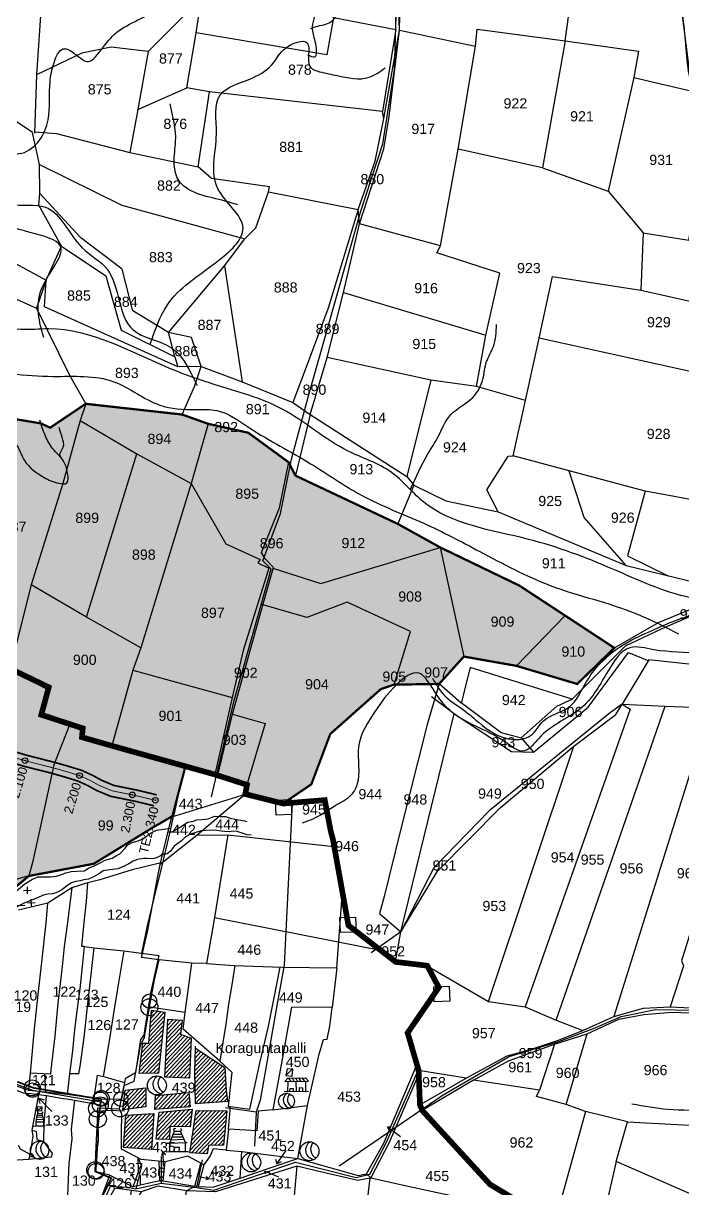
# Model space of a CAD drawing. Header units: inches. Extents: x 192867 to 224088, y 1602358 to 1617481.
# Drawn here: x 199859 to 201025, y 1612096 to 1614157 of the extents above; entities that cross this region are included whole.
import ezdxf
from ezdxf.enums import TextEntityAlignment as Align

# ---------------------------------------------------------------- set-up
doc = ezdxf.new("R2010")
doc.units = ezdxf.units.IN
doc.header["$LTSCALE"] = 15
doc.header["$MEASUREMENT"] = 0
doc.header["$PDMODE"] = 32
doc.header["$PDSIZE"] = 10
doc.linetypes.add('HIDDEN2', pattern=[0.1875, 0.125, -0.0625])
for name, color, linetype in [('BOUNDRY STONES', 240, 'Continuous'), ('CANAL1', 7, 'Continuous'), ('CS', 134, 'Continuous'), ('CSMark', 72, 'Continuous'), ('PLOT', 7, 'Continuous'), ('PLOTS', 7, 'Continuous'), ('PLOTS NO', 7, 'Continuous'), ('ROAD', 1, 'Continuous'), ('ROADS', 1, 'Continuous'), ('STREAM', 4, 'Continuous'), ('STREAMS', 4, 'Continuous'), ('VILLAGE', 7, 'Continuous'), ('VILLAGE BOUNDARY STONES', 1, 'Continuous'), ('VILLAGE BOUNDRY', 5, 'Continuous'), ('wells', 7, 'Continuous'), ('WUA 8', 3, 'Continuous')]:
    doc.layers.add(name, color=color, linetype=linetype)
doc.styles.get("Standard").update_dxf_attribs({"font": 'arial.ttf'})
pattern_1 = [(46.685895, (164790.601, 1607822.275), (-3.64963484, 3.4409386), [])]
pattern_2 = [(45, (0, 0), (-0.088388347648, 0.088388347648), [])]

msp = doc.modelspace()

# ---------------------------------------------------------------- hatches: boundary and pattern name
at = {"layer": 'PLOTS NO', "true_color": 0x58ba48}
h = msp.add_hatch(dxfattribs=at)
h.set_pattern_fill('ANSI31', color=85)
h.set_pattern_definition(pattern_2)
h.paths.add_polyline_path([(198425.9, 1613551.6), (198380.3, 1613569.6), (198391.4, 1613591.2), (198426.9, 1613593), (198463.3, 1613596.7), (198492.7, 1613613.5), (198523.9, 1613662.4), (198528.8, 1613694.9), (198534.3, 1613704.5), (198551.5, 1613711.3), (198585.2, 1613746.4), (198596.3, 1613773.8), (198616.2, 1613874.6), (198642.1, 1613898.6), (198656.1, 1613937.5), (198724.2, 1613946.5), (198810.4, 1613904.1), (198883, 1613940.1), (198948.2, 1613975.3), (198976.3, 1613994.5), (199012.8, 1614027.4), (199029.4, 1614053.6), (199051.3, 1614030.3), (199077, 1614067.7), (199078.6, 1614060.8), (199127.3, 1613983.8), (199176.1, 1613906.7), (199263.1, 1613826.7), (199324.8, 1613770.9), (199352.4, 1613743.7), (199447.3, 1613679.9), (199579.8, 1613608.5), (199623.3, 1613595.2), (199725.1, 1613520.4), (199769.8, 1613479.6), (199829.7, 1613459.8), (199890.5, 1613449.6), (199906.9, 1613442), (199969.7, 1613484.3), (200140.3, 1613465.3), (200186.2, 1613448.9), (200257.2, 1613433.1), (200328.6, 1613380.8), (200340.7, 1613357.2), (200521.4, 1613271.9), (200596.5, 1613230.3), (200736.7, 1613162.6), (200817.3, 1613109.7), (200904.4, 1613052.5), (200838.7, 1612988.7), (200731.5, 1613020.7), (200638.3, 1613037.2), (200594.6, 1612988.8), (200514.9, 1612987.5), (200491.5, 1612979.6), (200402.1, 1612900.2), (200368.7, 1612811.3), (200318.6, 1612777.2), (200251.8, 1612794), (200254.9, 1612810.3), (200209.3, 1612824.5), (200145.9, 1612842.3), (199963.1, 1612894.5), (199964.5, 1612910.3), (199891.2, 1612934.2), (199905, 1612978.3), (199836, 1613015.9), (199710.7, 1613055.9), (199639.3, 1613080.7), (199477.2, 1613139.9), (199440.7, 1613198.9), (199422.3, 1613223.8), (199288.1, 1613259), (199196.6, 1613285.7), (199127.7, 1613308.4), (198928.8, 1613377.1), (198806.6, 1613422.5), (198606.4, 1613489.7), (198516.2, 1613520.7)])
at = {"layer": 'PLOTS NO', "true_color": 0xcd6928}
h = msp.add_hatch(dxfattribs=at)
h.set_pattern_fill('ANSI31', color=32)
h.set_pattern_definition(pattern_2)
h.paths.add_polyline_path([(199075.4, 1613098.3), (199129.6, 1613081.5), (199239, 1613046), (199259.4, 1613128.1), (199288.1, 1613259), (199422.3, 1613223.8), (199459, 1613174), (199477.2, 1613139.9), (199542.1, 1613116.6), (199599.8, 1613094.4), (199639.3, 1613080.7), (199714.8, 1613053.4), (199774.1, 1613035.8), (199836, 1613015.9), (199885.9, 1612991.9), (199905, 1612978.3), (199891.2, 1612934.2), (199941.8, 1612917.7), (199964.5, 1612910.3), (199964.6, 1612895.7), (200127.9, 1612847.3), (200145.9, 1612842.3), (200131.7, 1612788.3), (200125.3, 1612758.8), (200124.6, 1612755.8), (200085.6, 1612733.1), (199984, 1612670.7), (199869.3, 1612649.1), (199807.8, 1612598), (199759.7, 1612589.4), (199753.4, 1612582.6), (199735.1, 1612568.7), (199696, 1612560.6), (199565.1, 1612557.4), (199477.7, 1612597.6), (199344.1, 1612615.2), (199268.2, 1612572.6), (199193.2, 1612567.9), (199126, 1612578.3), (199110.6, 1612542.2), (199112.3, 1612404.6), (199063.5, 1612341), (199049.1, 1612344.5), (199034.7, 1612348.1), (199017.1, 1612349.5), (199059.5, 1612651.4), (199068.2, 1612704.6), (199015.6, 1612736.5), (198986.1, 1612754.8)])
at = {"layer": 'VILLAGE'}
h = msp.add_hatch(dxfattribs=at)
h.set_pattern_fill('ANSI31', color=30, scale=40.12771, angle=1.6859)
h.set_pattern_definition(pattern_1)
h.paths.add_polyline_path([(200085.9, 1612411.8), (200109.5, 1612408.2), (200098.5, 1612300.3), (200064, 1612299.7), (200070.6, 1612353.3), (200081.4, 1612353.6)])
h = msp.add_hatch(dxfattribs=at)
h.set_pattern_fill('ANSI31', color=30, scale=40.12771, angle=1.6859)
h.set_pattern_definition(pattern_1)
h.paths.add_polyline_path([(200115, 1612395.8), (200140.1, 1612394.2), (200137.2, 1612369.2), (200155.9, 1612362), (200153.1, 1612291.2), (200109.6, 1612292.9)])
h = msp.add_hatch(dxfattribs=at)
h.set_pattern_fill('ANSI31', color=30, scale=40.12771, angle=1.6859)
h.set_pattern_definition(pattern_1)
edge = h.paths.add_edge_path()
edge.add_line((200163.8, 1612344.2), (200215.5, 1612310.1))
edge.add_line((200215.5, 1612310.1), (200218.1, 1612269.5))
edge.add_line((200218.1, 1612269.5), (200220.6, 1612250.4))
edge.add_line((200220.6, 1612250.4), (200163.6, 1612246))
edge.add_line((200163.6, 1612246), (200162.6, 1612303))
edge.add_line((200162.6, 1612303), (200163.8, 1612344.2))
edge.add_line((200163.8, 1612344.2), (200163.8, 1612347.9))
h = msp.add_hatch(dxfattribs=at)
h.set_pattern_fill('ANSI31', color=30, scale=40.12771, angle=1.6859)
h.set_pattern_definition(pattern_1)
h.paths.add_polyline_path([(200039.2, 1612270.4), (200076.1, 1612274.5), (200076.1, 1612240.6), (200035.2, 1612235.2)])
h = msp.add_hatch(dxfattribs=at)
h.set_pattern_fill('ANSI31', color=30, scale=40.12771, angle=1.6859)
h.set_pattern_definition(pattern_1)
h.paths.add_polyline_path([(200092.9, 1612261), (200152.3, 1612265.8), (200154.3, 1612241), (200092, 1612235.9)])
h = msp.add_hatch(dxfattribs=at)
h.set_pattern_fill('ANSI31', color=30, scale=40.12771, angle=1.6859)
h.set_pattern_definition(pattern_1)
h.paths.add_polyline_path([(200040.5, 1612225.8), (200090.4, 1612229), (200086.1, 1612165.4), (200036.5, 1612168.8)])
h = msp.add_hatch(dxfattribs=at)
h.set_pattern_fill('ANSI31', color=30, scale=40.12771, angle=1.6859)
h.set_pattern_definition(pattern_1)
h.paths.add_polyline_path([(200099.7, 1612231.3), (200157.7, 1612236.4), (200154.7, 1612205.1), (200118.3, 1612205.9), (200117.7, 1612182.8), (200094.3, 1612183.3)])
h = msp.add_hatch(dxfattribs=at)
h.set_pattern_fill('ANSI31', color=30, scale=40.12771, angle=1.6859)
h.set_pattern_definition(pattern_1)
h.paths.add_polyline_path([(200165.2, 1612234.1), (200219.4, 1612233.7), (200213.3, 1612172.7), (200186.6, 1612172.3), (200184.4, 1612157.7), (200153.6, 1612159.4)])

# ---------------------------------------------------------------- linework, layer by layer
at = {"layer": 'BOUNDRY STONES', "color": 1}
for centre, radius in [((200082.3, 1612416.8), 15.1), ((199875.1, 1612274.2), 14.1), ((199995.6, 1612244.2), 14.1), ((199997.3, 1612255.5), 14.1), ((199990, 1612237.6), 15.1), ((200030.5, 1612238), 15.1), ((199991.1, 1612219.1), 15.1), ((199986.7, 1612128.6), 15.1), ((199988, 1612126.4), 14.1)]:
    msp.add_circle(centre, radius, dxfattribs=at)
at = {"layer": 'BOUNDRY STONES'}
for centre in [(200082.6, 1612427.6), (199875.6, 1612270.1), (199995.5, 1612254.8), (200031.6, 1612254.3)]:
    msp.add_circle(centre, 12.8, dxfattribs=at)
at = {"layer": 'CANAL1', "color": 200, "const_width": 3}
for points in [[(199802.9, 1612881.2), (199867.9, 1612861.9), (199914.3, 1612850.2), (199936.5, 1612843.9), (199963, 1612835.8), (199982.9, 1612826.6), (199997.7, 1612818.4), (200019.7, 1612809.2), (200059.8, 1612801.1), (200095.2, 1612792.6)], [(199797.3, 1612862), (199862.6, 1612842.6), (199909.1, 1612830.9), (199930.8, 1612824.7), (199955.9, 1612817), (199973.8, 1612808.8), (199988.9, 1612800.4), (200013.8, 1612790), (200055.5, 1612781.6), (200090.6, 1612773.2)]]:
    msp.add_lwpolyline(points, dxfattribs=at)
at = {"layer": 'CANAL1', "color": 1, "linetype": 'HIDDEN2', "ltscale": 4, "const_width": 1.5}
msp.add_lwpolyline([(199800.1, 1612871.6), (199865.2, 1612852.2), (199911.7, 1612840.5), (199933.7, 1612834.3), (199959.5, 1612826.4), (199978.4, 1612817.7), (199993.3, 1612809.4), (200016.7, 1612799.6), (200057.7, 1612791.4), (200092.9, 1612782.9)], dxfattribs=at)
at = {"layer": 'CS'}
for p in [(199862.4, 1612853.1), (199958.8, 1612826.6), (200052.1, 1612792.5), (200092.9, 1612782.9)]:
    msp.add_point(p, dxfattribs=at)
at = {"layer": 'PLOT'}
for points in [[(200064.1, 1615602.6), (200040.2, 1615525.5), (200033, 1615493.5), (200001.3, 1615402), (199988.1, 1615364.9), (199942.3, 1615226), (200063.4, 1615191.7), (200075.2, 1615233.1), (200213, 1615199.3), (200172.9, 1615023.1), (200126.5, 1614774.9), (200120.8, 1614748.8), (200073.4, 1614523.8), (200053.1, 1614527.3), (200003.1, 1614402.6), (199965, 1614314), (199905, 1614191.4), (199891.4, 1614196.9), (199882.5, 1614066.3), (199879.2, 1613963)], [(200366.7, 1613465.3), (200396.4, 1613566), (200425.4, 1613681), (200454.1, 1613802.8), (200496.7, 1613935.6), (200506, 1613992.4), (200524.8, 1614145.5), (200527.8, 1614303.8), (200515.7, 1614428.5), (200513.8, 1614461.3), (200507.6, 1614558.4), (200487.9, 1614811.8), (200470.8, 1614988.7), (200461.6, 1615054.2), (200452.6, 1615062.5), (200416.8, 1615223.6), (200399.7, 1615316.8), (200383, 1615424.3), (200372, 1615459.3), (200371.4, 1615523.5), (200375.7, 1615602)], [(200497.1, 1613988.8), (200524.8, 1614145.5), (200517.4, 1614334.4), (200507.9, 1614460.1), (200505.4, 1614515.8), (200505.6, 1614556.8), (200500, 1614604), (200482.7, 1614776.3), (200452.5, 1614987.8), (200439.8, 1615055.4), (200362.8, 1615064.6), (200350.8, 1615048.4), (200256.3, 1615032), (200286.9, 1615233.5), (200298.9, 1615335.6), (200248.4, 1615343.4), (200001.3, 1615402)], [(200597.1, 1613764), (200628, 1613934.9), (200658.9, 1614117), (200662, 1614147), (200817.2, 1614126.1), (200832.8, 1614237), (200855, 1614346.3), (200855.7, 1614361.5), (200515.7, 1614428.5)], [(200517.4, 1614334.4), (200425.1, 1614335.2), (200417.9, 1614294.2), (200401.7, 1614172.9), (200408, 1614167.9), (200518, 1614146.4), (200517.4, 1614334.4)], [(199051.3, 1614030.3), (199077, 1614067.7), (199088.3, 1614089), (199124.4, 1614159.8), (199141.8, 1614196.6), (199148.5, 1614130.7), (199196, 1614066.6), (199275.1, 1614002.9), (199374.7, 1613903.2), (199403.3, 1613861.8), (199484.6, 1613806.4), (199556.5, 1613764.6), (199690.9, 1613706.8), (199765.3, 1613706), (199882.9, 1613653.6), (199941.7, 1613533.7), (199969.7, 1613484.3), (199959.7, 1613454.6), (199929.3, 1613343.2), (199873.2, 1613164), (199836, 1613015.9)], [(199879.1, 1613965.4), (199918.3, 1613962.7), (200048, 1613928.8), (200168.7, 1613903.6), (200188.6, 1614036.2), (200148.6, 1614043.1), (200164.9, 1614140.8), (200174.7, 1614202.6)], [(200174.7, 1614202.6), (200079.9, 1614107.5), (200061.9, 1614005), (200048, 1613928.8)], [(200955.1, 1613786.6), (201036.3, 1613773.8), (201063.4, 1613933.1), (201069.8, 1613965), (201058.5, 1613979.2), (201041.9, 1614037.2), (201020.4, 1614209)], [(200408, 1614167.9), (200396.1, 1614101.6), (200164.9, 1614140.8)], [(200518, 1614146.4), (200494.2, 1614001.4)], [(200524.8, 1614145.5), (200658.9, 1614117)], [(200079.9, 1614107.5), (200015, 1614115.4), (199962.8, 1614104.5), (199882.5, 1614066.3)], [(200817.2, 1614126.1), (200777.5, 1613901.9), (200628, 1613934.9)], [(200817.2, 1614126.1), (200946.9, 1614107.9), (200938.9, 1614061.3), (200893.7, 1613860.2)], [(200938.9, 1614061.3), (201041.9, 1614037.2)], [(200202.9, 1612824.8), (200229.2, 1612935.2), (200257.5, 1613037.5), (200283.3, 1613130.7), (200301.8, 1613194.5), (200287, 1613209.8), (200280.4, 1613221), (200312.5, 1613300.1), (200328.6, 1613380.8), (200257.2, 1613433.1), (200186.2, 1613448.9), (200140.3, 1613465.3), (200162, 1613514.7), (200173.8, 1613550), (200156.6, 1613601.6), (200116.2, 1613610.6), (200052.8, 1613649), (200034.4, 1613722.6), (199961.2, 1613777.9), (199888.8, 1613856.1), (199888.1, 1613907.9), (199875.4, 1613964.5), (199755.1, 1614044.7)], [(200061.9, 1614005), (200148.6, 1614043.1)], [(200747.2, 1613490), (200660.6, 1613515.1), (200677.2, 1613605.5), (200702.1, 1613715.2), (200590.7, 1613751.2), (200597.1, 1613764), (200454.1, 1613802.8), (200451.2, 1613827.8), (200481.8, 1613913.6), (200497.1, 1613988.8), (200494.2, 1614001.4), (200188.6, 1614036.2)], [(199888.1, 1613907.9), (200033.5, 1613835.6), (200251, 1613775.9), (200270.7, 1613795.6), (200292.7, 1613859.5), (200294.4, 1613868), (200192.2, 1613882.9), (200168.7, 1613903.6)], [(200777.5, 1613901.9), (200893.7, 1613860.2), (200955.1, 1613786.6), (200951.3, 1613685.3)], [(200173.8, 1613550), (200132.5, 1613549.6), (199897, 1613655.8), (199900, 1613702.9), (199927.1, 1613763), (199887.1, 1613835.7), (199888.8, 1613856.1)], [(200292.7, 1613859.5), (200451.2, 1613827.8), (200398.2, 1613653.6), (200366.6, 1613567.9), (200336, 1613486.9)], [(199721.3, 1613799.5), (199900, 1613702.9), (199882.9, 1613653.6)], [(199927.1, 1613763), (200005.5, 1613710.8), (200032.5, 1613614.5), (200127.6, 1613567.1), (200132.5, 1613549.6)], [(200116.2, 1613610.6), (200215.1, 1613728.6), (200251, 1613775.9)], [(200215.1, 1613728.6), (200246.5, 1613523.4)], [(201305, 1613338.6), (201210, 1613427.6), (201190.1, 1613445.4), (201186.5, 1613507.4), (201113.3, 1613525.2), (200771.4, 1613600.2), (200795, 1613709.2), (200951.3, 1613685.3), (201117.4, 1613648.2), (201113.3, 1613525.2)], [(200425.4, 1613681), (200677.2, 1613605.5)], [(199579.8, 1613608.5), (199579.8, 1613608.5), (199623.3, 1613595.2), (199725.1, 1613520.4), (199769.8, 1613479.6), (199829.7, 1613459.8), (199890.5, 1613449.6), (199906.9, 1613442), (199969.7, 1613484.3), (200140.3, 1613465.3), (200186.2, 1613448.9), (200156.1, 1613343.1), (200067.2, 1613052.4), (200052.8, 1613012.9), (200016.1, 1612879.3)], [(200127.6, 1613567.1), (200116.2, 1613610.6)], [(201157.4, 1613293), (200959, 1613329.7), (200725.4, 1613392.1), (200747.2, 1613490), (200771.4, 1613600.2)], [(200660.6, 1613515.1), (200580, 1613525.9), (200396.4, 1613566)], [(200173.8, 1613550), (200246.5, 1613523.4), (200336, 1613486.9), (200366.7, 1613465.3), (200537.7, 1613355.7), (200549.6, 1613340.6), (200606.5, 1613312.8), (200698.9, 1613293.1), (200925.5, 1613198.4), (201119, 1613151), (201138.6, 1613157.1), (201250.6, 1613160.6)], [(200580, 1613525.9), (200537.7, 1613355.7)], [(199959.7, 1613454.6), (200060.1, 1613395.9), (200156.1, 1613343.1), (200217.7, 1613236.4), (200278.2, 1613209.1), (200274.1, 1613203), (200293.4, 1613193.5), (200248.4, 1613047.8), (200228.4, 1612964.5), (200198, 1612828.6)], [(200366.7, 1613465.3), (200340.7, 1613357.2), (200328.6, 1613380.8)], [(200300.7, 1613193.6), (200385.3, 1613166.3), (200596.5, 1613230.3), (200638.3, 1613037.2), (200731.5, 1613020.7), (200838.7, 1612988.7), (200904.4, 1613052.5), (200982.7, 1613097.3), (201076.5, 1613136.5), (201118.4, 1613152.7), (201157.4, 1613293), (201172.8, 1613290.1), (201210.8, 1613422.4)], [(199971.1, 1613106.8), (200060.1, 1613395.9)], [(200698.9, 1613293.1), (200678.9, 1613331.9), (200716.5, 1613391.5), (200725.4, 1613392.1)], [(200340.7, 1613357.2), (200521.4, 1613271.9), (200596.5, 1613230.3), (200736.7, 1613162.6), (200817.3, 1613109.7), (200904.4, 1613052.5)], [(200925.5, 1613198.4), (200850.8, 1613283.3), (200824.1, 1613366.8)], [(200549.6, 1613340.6), (200521.4, 1613271.9)], [(200959, 1613329.7), (200927.4, 1613215.6), (200999.7, 1613180.2)], [(200067.2, 1613052.4), (199971.1, 1613106.8), (199873.2, 1613164)], [(201250.6, 1613160.6), (201136.2, 1613150.3), (200988.5, 1613086.1), (200923.3, 1613055.4), (200829.6, 1612962.1), (200649.3, 1613017.6), (200633.4, 1612954.7), (200594.6, 1612988.8), (200514.9, 1612987.5)], [(200318.6, 1612777.2), (200368.7, 1612811.3), (200402.1, 1612900.2), (200491.5, 1612979.6), (200514.9, 1612987.5), (200543.9, 1613081.3), (200431.9, 1613133.2), (200360.6, 1613106.1), (200281, 1613129.4)], [(200817.3, 1613109.7), (200731.5, 1613020.7)], [(200620.5, 1612936.6), (200722.7, 1612869.1), (200761.3, 1612867.9), (200858.4, 1612947.4), (200929.6, 1613044.1), (200965.2, 1613029.4)], [(201252.7, 1613000.1), (200965.5, 1613031.5), (200918.2, 1612952.9)], [(200052.8, 1613012.9), (200228.4, 1612964.5)], [(200517.7, 1612497.1), (200527, 1612550.4), (200591.7, 1612657.7), (200702.3, 1612769.8), (200832.7, 1612878.5), (200906.9, 1612934.9), (200918.2, 1612952.9), (200994, 1612949.5), (201074.3, 1612946.3), (201151.8, 1612945.6), (201156, 1612961.8), (201304.8, 1612965.8), (201438.3, 1612968.4), (201441.5, 1612994.7), (201442.2, 1613017.7), (201252.7, 1613000.1), (201441.5, 1612994.7)], [(200594.6, 1612988.8), (200573.3, 1612916.9), (200526.2, 1612730.1), (200497.2, 1612612.6), (200489.3, 1612582.9), (200527, 1612550.4), (200601.9, 1612856.4), (200621.2, 1612935.9), (200581.4, 1612965.8)], [(200633.7, 1612956), (200704.5, 1612902.8), (200739.9, 1612893.6), (200802.9, 1612949.4), (200829.6, 1612962.1)], [(200918.2, 1612952.9), (200897.7, 1612938.2), (200682.9, 1612764.5), (200585, 1612663.3), (200527, 1612550.4)], [(200918.2, 1612952.9), (200932.6, 1612944), (200746.6, 1612417.8)], [(200801.6, 1612394), (200994, 1612949.5)], [(201074.3, 1612946.3), (200903.5, 1612400.3)], [(201151.8, 1612945.6), (201073.2, 1612660.2), (201023.4, 1612499.2), (201026.4, 1612490.2), (201002.8, 1612417.6)], [(200229.2, 1612935.2), (200286.8, 1612918.6), (200254.9, 1612810.3)], [(200681.6, 1612426.8), (200832.7, 1612878.5)], [(200739.9, 1612893.6), (200761.3, 1612867.9)], [(200642.4, 1612291.7), (200715.1, 1612330.9), (200758.2, 1612343), (200804, 1612357.8), (200848.6, 1612375.6), (200903.5, 1612400.3), (200956, 1612415.5), (201002.8, 1612417.6), (201122.6, 1612411.5), (201139.8, 1612414), (201318.9, 1612469.3), (201416.8, 1612487.6), (201538.8, 1612515.8), (201811.3, 1612587.9), (201953.8, 1612609.6), (202058.3, 1612587.5), (202153.7, 1612575.8), (202147, 1612595.2), (202110.6, 1612625.7), (202033.7, 1612696), (201961.3, 1612776.8), (201941.5, 1612805.3)], [(200527, 1612550.4), (200474.7, 1612513.2)], [(200573.6, 1612490.4), (200681.6, 1612426.8), (200746.6, 1612417.8), (200801.6, 1612394), (200848.6, 1612375.6)], [(200655.5, 1612287.8), (200717.1, 1612322.1), (200798.8, 1612351.3), (200856.3, 1612369.9), (200912.2, 1612396), (200956.5, 1612404.1), (201005.9, 1612408.4), (201119.8, 1612403.8)], [(200819.1, 1612244.8), (200856.3, 1612369.9)], [(200798.8, 1612351.3), (200772.1, 1612270.2)], [(200560.7, 1612244.5), (200642.4, 1612291.7), (200558.3, 1612305.2)], [(201042.6, 1612084.8), (200907.4, 1612144.1), (200927.6, 1612214.2), (200853.6, 1612232.6), (200819.1, 1612244.8), (200766.6, 1612258.9), (200772.1, 1612270.2), (200655.5, 1612287.8), (200564.8, 1612234.2)], [(200853.6, 1612232.6), (200798.3, 1612035.2)], [(200927.6, 1612214.2), (201103.3, 1612205), (201138.3, 1612201.9)], [(200907.4, 1612144.1), (200862.3, 1611946.1)]]:
    msp.add_lwpolyline(points, dxfattribs=at)
at = {"layer": 'PLOTS', "color": 0}
for points in [[(199941.8, 1612917.7), (199913.5, 1612845.5), (199903.4, 1612799.9), (199892.6, 1612750.8), (199875.4, 1612673.1), (199869.3, 1612649.1), (199768.2, 1612621)], [(200131.7, 1612788.3), (200118.9, 1612729.4), (200102.6, 1612660.2), (200089.4, 1612607.7), (200078.2, 1612561), (200068.3, 1612512.8), (200099.2, 1612508.3), (200084.6, 1612445), (200075.1, 1612383.6), (200072.3, 1612367.5), (200066.4, 1612359.8), (200058, 1612300.9), (200039.3, 1612290.3), (200032.9, 1612253.7), (199997.2, 1612254.5), (199936.6, 1612262.8), (199869, 1612269.7), (199823.3, 1612286.1)], [(200122.1, 1612753.5), (200252.3, 1612794), (200166.5, 1612721), (200101.1, 1612669.4)], [(199759.7, 1612589.4), (199807.8, 1612598), (199869.3, 1612649.1), (199984, 1612670.7), (200034.9, 1612701.5), (200070.8, 1612724.6), (200100.4, 1612741.7), (200124.6, 1612755.8)], [(200166.5, 1612721), (200221.2, 1612722.1), (200408.5, 1612701)], [(200221.2, 1612722.1), (200197.2, 1612575.7), (200491.2, 1612517.6)], [(200105.6, 1612673.1), (200051.7, 1612659.7), (199994.9, 1612642.4), (199971.4, 1612636.1), (199945, 1612628.3), (199902.9, 1612601), (199850.8, 1612588.5)], [(199937.4, 1612262.7), (199941.8, 1612298.9), (199946.8, 1612339.7), (199950.5, 1612377.6), (199955.4, 1612414.4), (199960.1, 1612449.2), (199963.9, 1612488.9), (199967.4, 1612524.1), (199962.8, 1612524.5), (199966.5, 1612560.8), (199970.9, 1612604.8), (199973.6, 1612636.7)], [(199945, 1612628.3), (199936.7, 1612562.6), (199931.9, 1612524.1), (199928.3, 1612489.1), (199924.8, 1612458.3), (199920.6, 1612424.1), (199914.9, 1612365.9), (199907.8, 1612306.4), (199907.4, 1612298.5), (199872.2, 1612300.1)], [(200183.3, 1612494.3), (200232.4, 1612490.9), (200317.1, 1612487.8), (200413.7, 1612486.3), (200423.5, 1612621.6)], [(199869, 1612269.7), (199872.2, 1612300.1), (199879.2, 1612378.6), (199885.7, 1612439.6), (199892.3, 1612496.6), (199900.1, 1612566.3), (199902.9, 1612601)], [(200197.2, 1612575.7), (200183.3, 1612494.3), (200157.5, 1612494.9), (200099.9, 1612500.9)], [(199984.2, 1612522), (199971.9, 1612412.4), (199966.3, 1612363.2), (199959.1, 1612311.8), (199957.2, 1612299.1), (199941.8, 1612298.9)], [(199967.4, 1612524.1), (199984.2, 1612522), (200037, 1612516.7), (200068.3, 1612512.8)], [(200001.2, 1612294.1), (200012.8, 1612364.3), (200020.2, 1612409.8), (200026.8, 1612449.5), (200033.8, 1612492.1), (200038, 1612516.6)], [(200145.7, 1612407.5), (200157.5, 1612494.9)], [(200233.3, 1612490.9), (200227.8, 1612456.7), (200222.2, 1612422.1), (200217.5, 1612386.7), (200211.7, 1612350.8), (200206.9, 1612321.6), (200228.3, 1612301.9), (200224.6, 1612269.9), (200222.6, 1612251.7), (200221.4, 1612241.5), (200225.7, 1612241.5)], [(200300.3, 1612235.2), (200274.9, 1612233.3), (200272.5, 1612198), (200222.4, 1612201.4), (200225.7, 1612241.5), (200259.8, 1612236.4), (200278.3, 1612321.1), (200292.2, 1612380.6), (200302.1, 1612430.6), (200313.6, 1612487.9)], [(200413.7, 1612486.3), (200405.6, 1612416.3), (200333.8, 1612416.9), (200316.4, 1612321.2), (200300.3, 1612235.2), (200361.7, 1612242.8), (200382.5, 1612333.9), (200390.3, 1612360.1), (200396.6, 1612360.7), (200401.3, 1612383.4), (200405.6, 1612416.3)], [(200206.9, 1612321.6), (200142.1, 1612377.9), (200145.7, 1612407.5), (200082.3, 1612417.3)], [(199183.2, 1612078.6), (199243.4, 1612099.1), (199301.1, 1612129.7), (199327.6, 1612139.3), (199358.6, 1612152.9), (199365, 1612157.9), (199365.6, 1612171.8), (199445.3, 1612208.8), (199530.4, 1612240.3), (199602, 1612266.8), (199661.6, 1612280.6), (199737.4, 1612298.3), (199765.8, 1612301.5), (199859.2, 1612265.3), (199873.8, 1612264.5), (199886.1, 1612262.8), (199900.2, 1612260.9), (199929.7, 1612255.7), (199935.7, 1612254.7), (199950, 1612252.5), (199995.7, 1612244.5)], [(200344.5, 1612149.4), (200451.5, 1612119.3), (200465.9, 1612122.3), (200496.9, 1612176.5), (200554.9, 1612315), (200554.9, 1612315)], [(200559.5, 1612300.3), (200559.5, 1612300.3), (200506.1, 1612177.6), (200473.8, 1612115.4), (200465.9, 1612122.3)], [(199897, 1612299), (199898.6, 1612266.7)], [(199984.7, 1612256.2), (199990.8, 1612296.5), (200001.2, 1612294.1), (200038.1, 1612283.6)], [(199745.7, 1612231.3), (199782.3, 1612193.7), (199783.1, 1612178.4), (199791.3, 1612168.9), (199818.4, 1612144.9), (199869, 1612148.1), (199909, 1612152.3), (199911.2, 1612158.3), (199895.7, 1612179.1), (199896, 1612210.8), (199900.2, 1612260.9)], [(199886.1, 1612262.8), (199874.6, 1612199.7), (199876, 1612188.6), (199873.5, 1612170.1), (199869, 1612148.1)], [(199950, 1612252.5), (199943.9, 1612201), (199944.9, 1612184.2), (199940.1, 1612140.6), (199938.9, 1612112.6), (199937, 1612069.2), (199990.1, 1612063.4)], [(200218.1, 1612164.1), (200245.7, 1612161.6), (200344.5, 1612149.4), (200361.7, 1612242.8)], [(200222.4, 1612201.4), (200218.1, 1612164.1), (200194.9, 1612166.5), (200189.6, 1612153.8), (200178.3, 1612137.9), (200150, 1612153.6), (200110, 1612143.7), (200067.6, 1612147.4), (200033.2, 1612165.7), (200033.1, 1612195.5), (200033.5, 1612228), (200029.5, 1612237.1)], [(199874.6, 1612199.7), (199881.9, 1612197.6), (199883.5, 1612182.9), (199895.7, 1612179.1)], [(200168.3, 1612099.9), (200195, 1612098.7), (200242.9, 1612114.4), (200245.7, 1612161.6)], [(200473.8, 1612115.4), (200472.4, 1612114.4), (200450.6, 1612110.5), (200377.3, 1612127.6), (200343.2, 1612135.5), (200279.6, 1612115.6), (200199.4, 1612090.5), (200148.6, 1612092.4), (200097.2, 1612100.1), (200067.7, 1612090.6), (200021.2, 1612096.6), (200012, 1612080.3), (200024.9, 1612065.7), (200047.1, 1612067), (200050.4, 1612092.8)], [(200012.4, 1612120.1), (200053.9, 1612099.3), (200063, 1612125.6), (200062.7, 1612150)], [(200099, 1612144.6), (200100.4, 1612110), (200053.9, 1612099.3)], [(200100.4, 1612110), (200106.9, 1612109.9), (200110, 1612143.7)], [(200106.9, 1612109.9), (200162.9, 1612100.4), (200173.5, 1612140.5)], [(200178.3, 1612137.9), (200168.3, 1612099.9), (200162.9, 1612100.4)], [(200242.9, 1612114.4), (200292.4, 1612131.4), (200344.5, 1612149.4)], [(200343.2, 1612135.5), (200335.5, 1612050.9), (200329.8, 1611973.7), (200325.7, 1611937.7)], [(200063, 1612125.6), (200065.9, 1612117.8), (200066.3, 1612102.1)], [(200131.7, 1611993.6), (200152.3, 1611984.3), (200200.1, 1611944.1), (200325.7, 1611937.7), (200443.2, 1611931.5), (200443.7, 1611939.2), (200451.2, 1611939), (200459.4, 1612008.8), (200467.9, 1612074.9), (200472.4, 1612114.4)], [(200473.8, 1612115.4), (200542, 1612099.6), (200635.5, 1612079.8), (200734.7, 1612057.9), (200738.5, 1612071.1)], [(200067.7, 1612090.6), (200055.4, 1612069.3), (200061, 1612046.2), (200069, 1612032.8), (200102.3, 1612011.8), (200134.1, 1612033), (200143.2, 1612060), (200148.1, 1612092.4), (200162.9, 1612100.4)]]:
    msp.add_lwpolyline(points, dxfattribs=at)
at = {"layer": 'PLOTS', "color": 0, "const_width": 3}
msp.add_lwpolyline([(199848.8, 1612285.1), (199877.6, 1612274.2), (199971.4, 1612258.2), (199997.2, 1612254.5), (199995.7, 1612244.5), (199991.3, 1612205.8), (199991.9, 1612182.9), (199990, 1612168.2), (199989, 1612149.1), (199987.2, 1612126.2), (200015, 1612114.5), (199990.1, 1612063.4)], dxfattribs=at)
at = {"layer": 'PLOTS NO'}
for points in [[(199889.2, 1612246.6), (199887, 1612255.8), (199896.5, 1612253.2)], [(199887, 1612255.8), (199909.8, 1612232.3)], [(200506, 1612199.3), (200503.6, 1612205.2), (200509.1, 1612205.3)], [(200503.6, 1612205.2), (200526.4, 1612188)], [(199877.8, 1612152.9), (199854.4, 1612165.8), (199851, 1612172.1)], [(199872.1, 1612152.7), (199877.8, 1612152.9), (199874.2, 1612158.1)], [(200104.2, 1612154.5), (200105.9, 1612160.6), (200111.1, 1612156.3)], [(200105.9, 1612160.6), (200106.5, 1612135.5)], [(200307.4, 1612139.6), (200323.9, 1612163.5)], [(200305, 1612147.9), (200307.4, 1612139.6), (200316, 1612144.1)], [(200049.3, 1612117.8), (200050.5, 1612122.4), (200054.9, 1612121.2)], [(200050.5, 1612122.4), (200054.5, 1612113.8), (200060.9, 1612110.9)], [(200186.7, 1612113.3), (200170.6, 1612116.9)], [(200181.9, 1612111.9), (200186.7, 1612113.3), (200183.4, 1612117.3)], [(200288.4, 1612121.4), (200286.4, 1612127), (200295.4, 1612125.8)], [(200286.4, 1612127), (200310.4, 1612116.6)]]:
    msp.add_lwpolyline(points, dxfattribs=at)
at = {"layer": 'ROAD'}
for points in [[(200192.4, 1612788.8), (200232.3, 1612959.6), (200297.5, 1613191.5), (200282.8, 1613206.6), (200313.9, 1613290.4), (200333.5, 1613386.6), (200363.4, 1613498.4), (200455.4, 1613823.5), (200494.8, 1613944.3), (200515.8, 1614075), (200523.5, 1614321.9), (200504, 1614547.1), (200484.3, 1614809.7), (200458.3, 1615058), (200535.5, 1615243.3), (200599, 1615423.4), (200686.6, 1615550.1), (200792.5, 1615683.2)], [(200417.7, 1612136.3), (200601.9, 1612262.2), (200718.6, 1612329.8), (200806.3, 1612356), (200867.7, 1612379.4), (200916.3, 1612400.5), (200977.8, 1612412.9), (201081.6, 1612410.9), (201136.4, 1612409.1), (201193.3, 1612427.7), (201324.6, 1612464), (201556.9, 1612516.6), (201737.4, 1612565.3), (201830.7, 1612588), (201951.8, 1612607.2), (202068.3, 1612583.6), (202167.4, 1612572.3)]]:
    msp.add_lwpolyline(points, dxfattribs=at)
at = {"layer": 'ROADS', "color": 1}
for points in [[(200334.5, 1612778.5), (200320.5, 1612491.2), (200309, 1612426.2), (200295.4, 1612349.4), (200278.2, 1612252.4), (200271, 1612231.5), (200268.2, 1612171)], [(199982, 1612026.7), (200013.3, 1612100.4), (200044, 1612098.9), (200058.4, 1612095.8), (200103.1, 1612105.7), (200165.8, 1612098.2), (200196.4, 1612093.4), (200340.5, 1612142.9), (200448.1, 1612115.7), (200471.9, 1612121.8), (200501.7, 1612178.1), (200557.9, 1612306.4)], [(200271, 1612231.5), (200216.7, 1612239)], [(199991.1, 1612233.1), (200013, 1612234.9), (200038.3, 1612233.7)], [(200062.7, 1612150), (200068.6, 1612135.6), (200058.4, 1612095.8)], [(200103.3, 1612153), (200103.1, 1612105.7)], [(200175.6, 1612147.1), (200165.8, 1612098.2)]]:
    msp.add_lwpolyline(points, dxfattribs=at)
at = {"layer": 'ROADS'}
msp.add_lwpolyline([(199779, 1612306.4), (199861.6, 1612275.5), (199875.8, 1612270.2), (199996.4, 1612249.5)], dxfattribs=at)
at = {"layer": 'STREAM'}
for points in [[(201245.9, 1613153.1), (201184.5, 1613141.7), (201129.9, 1613134.4), (201038.8, 1613141.1), (200902, 1613191.7), (200752.9, 1613244.5), (200565.3, 1613312.1), (200509.8, 1613363.4), (200432.8, 1613401), (200317.1, 1613475), (200196.7, 1613518.6), (200119.5, 1613546.4), (199904.4, 1613616.9), (199854.8, 1613615.6), (199729.8, 1613646.1), (199627.9, 1613661.4), (199508.5, 1613697.9), (199437.6, 1613745.3), (199314.6, 1613864.7), (199198.7, 1614007), (199124.8, 1614132.3), (199111, 1614219.8), (199017.4, 1614319.9), (198877.1, 1614428.4), (198744.9, 1614517.6), (198673.8, 1614587.5), (198584.7, 1614704.5), (198561.9, 1614728.1), (198541, 1614798.6), (198558.2, 1614886.3), (198571.2, 1615048.9), (198595.1, 1615144.6), (198658, 1615233.4), (198714.6, 1615301.4), (198719, 1615338.3), (198700.9, 1615405), (198683.7, 1615430.8)], [(199895.4, 1613601.4), (199891.1, 1613685.8), (199926.4, 1613758.4), (199808.7, 1613811.5), (199755.8, 1613896.1), (199671.8, 1613957.7), (199626.9, 1613990.5), (199569.5, 1614059.4), (199528.1, 1614087.7), (199473.4, 1614191.8), (199431.3, 1614290.2), (199373.1, 1614298.9), (199339.1, 1614323.3), (199312.2, 1614376.9), (199288.4, 1614429.6), (199261.7, 1614480.1), (199249.7, 1614522), (199280.7, 1614573.7), (199301.1, 1614605.5), (199319, 1614648.5), (199341.2, 1614713.3), (199362.1, 1614787.4), (199389.4, 1614828.2), (199413.1, 1614907.6), (199449.1, 1614964.7), (199479, 1615018.5), (199502.9, 1615065.9), (199548.6, 1615111)], [(199762.2, 1613917.7), (199739.6, 1614018.9), (199742.2, 1614135.6), (199745.5, 1614235.8), (199769.9, 1614297.6), (199816.3, 1614404.7), (199840.3, 1614448.9), (199880.9, 1614467), (199931.3, 1614472.1), (199974.8, 1614522.9), (200019.4, 1614674.2), (200015.8, 1614791.7), (200014, 1614915.8), (200010.7, 1614947.7), (200004.6, 1614998), (200023.9, 1615032.8)], [(198387.6, 1614152.1), (198415.1, 1614178.6), (198441.8, 1614207.5), (198501.6, 1614231.5), (198544.5, 1614243.8), (198583.8, 1614267), (198596.7, 1614300.9), (198662.5, 1614331.4), (198723.7, 1614368.1), (198753.2, 1614421.9), (198772.3, 1614440.6), (198840.2, 1614399.9), (198899.7, 1614353.4), (198978.9, 1614281.2), (199058.8, 1614203.3), (199072.4, 1614141.3), (199113.1, 1614052.5), (199206.8, 1613924.7), (199291.9, 1613841.3), (199316.1, 1613823.1), (199417.3, 1613728.2), (199509.4, 1613687.2), (199607.4, 1613636.6), (199769.3, 1613553.9), (199911.8, 1613532.8), (200019.4, 1613523.4), (200100.9, 1613482), (200163.8, 1613474), (200201.7, 1613472.4), (200259.3, 1613441.9), (200367.3, 1613378.4), (200456.2, 1613323.1), (200567.3, 1613273), (200666.5, 1613223), (200790.7, 1613163.1), (200943.8, 1613112.9), (201017.7, 1613077.4)], [(201359.3, 1613345.4), (201272.7, 1613385.6), (201202.5, 1613455.4), (201195.7, 1613521.4), (201227.4, 1613584.9), (201216.4, 1613655), (201180.3, 1613701.2), (201109.7, 1613701.6), (201124.9, 1613738.5), (201133.8, 1613775.1), (201098.8, 1613896.8), (201072.7, 1613951.7), (201035.8, 1614072.6), (201024.3, 1614180), (201000.5, 1614256.8), (200895.2, 1614349.1)], [(199765.5, 1613901.3), (199825.7, 1613926.5), (199856.7, 1613927.7), (199888, 1613950.7), (199903.1, 1613986.6), (199906.7, 1614054.1), (199913.7, 1614087.5), (199929.3, 1614112), (199955.7, 1614099.5), (199971.7, 1614089.8), (199995.8, 1614108.4), (200024.6, 1614141.6), (200097.4, 1614188), (200115.9, 1614218.8), (200144.1, 1614268.7), (200168.5, 1614305.9), (200208.8, 1614309.6), (200238.4, 1614269.3), (200251.4, 1614256.3), (200284.9, 1614248.3)], [(200362.3, 1614101.9), (200374.2, 1614097.9), (200376.4, 1614120.9), (200370.9, 1614147.2), (200380.7, 1614184.1), (200386.1, 1614193.7), (200426.4, 1614200.3), (200441.5, 1614195), (200477, 1614209), (200501.2, 1614222.1), (200511.2, 1614231.1)], [(200367.7, 1614147.9), (200380.1, 1614152.5), (200394, 1614155.7), (200412.7, 1614171.8), (200414.8, 1614187.1), (200424.8, 1614196.5), (200431.4, 1614200.9)], [(200083.8, 1613589.9), (200114.3, 1613659.5), (200201.5, 1613735.5), (200247.9, 1613795.4), (200203.6, 1613864.7), (200200.8, 1613962), (200207.4, 1614030.7), (200265.3, 1614061), (200301.6, 1614087.3), (200322.4, 1614113), (200361.4, 1614122.8), (200367.3, 1614079.5), (200383.1, 1614071.8), (200414.5, 1614064.8), (200470.7, 1614061.8), (200499, 1614078.5)], [(200238.9, 1613836.1), (200210.6, 1613844.3), (200133.5, 1613880.6), (200126, 1613911.4), (200128.7, 1613947.8), (200118.8, 1614014.8)], [(199761.9, 1613913.6), (199836.5, 1613837.7), (199898.9, 1613831.9), (199962.9, 1613760.9), (200008.1, 1613721.7), (200052.8, 1613615.6), (200121.5, 1613583.1), (200159.8, 1613530.7), (200166.6, 1613516.5)], [(200544.2, 1613333.5), (200574.9, 1613395.9), (200592.4, 1613425.4), (200615.3, 1613465.1), (200654.5, 1613496.2), (200671.9, 1613527.8), (200678.6, 1613559), (200690.5, 1613585.4), (200696.2, 1613624.5)], [(199569.2, 1613589), (199593, 1613579.6), (199617.1, 1613561), (199656.3, 1613539.8), (199676.4, 1613508.8), (199693.6, 1613483.5), (199726.7, 1613468.6), (199759, 1613457.5), (199798.6, 1613443.5), (199845.9, 1613414.2), (199861.4, 1613384.2), (199896.4, 1613353.8), (199922.2, 1613343.8), (199936.5, 1613344.3), (199937.7, 1613361.3), (199930.4, 1613383.1), (199911.3, 1613405), (199898, 1613428.6), (199888.5, 1613455.5)], [(199927.6, 1613387.5), (199924.1, 1613393.9), (199930, 1613407.7), (199928.1, 1613425.2), (199922.8, 1613442.5)], [(200582.8, 1612998.8), (200606.6, 1612965.8), (200640.5, 1612940.8), (200665.1, 1612920.3), (200722.4, 1612890.8), (200756.1, 1612897.3), (200779.4, 1612923.7), (200823.5, 1612947.3), (200855.2, 1612992.8), (200923.4, 1613060), (200972.3, 1613083.9), (201011.3, 1613100.5), (201082.3, 1613129.4), (201092.6, 1613135.7), (201130.9, 1613149.7), (201196.6, 1613158.8), (201247.6, 1613156.2), (201276.6, 1613153)], [(201763.4, 1612909.2), (201654.5, 1612945.3), (201647.3, 1612971.6), (201564.8, 1612991.6), (201468.7, 1613014.8), (201399.4, 1613020.6), (201359.5, 1613016.6), (201282.5, 1613002.6), (201225.9, 1613016.7), (201132.1, 1613024.4), (201056.2, 1613041.8), (200974.2, 1613049.2), (200931.5, 1613052.8), (200893.5, 1613012.1), (200848.2, 1612948.3), (200770.7, 1612892.5), (200745.8, 1612870.2), (200708.9, 1612887.7), (200617.9, 1612938.4), (200598.7, 1612958.1), (200577.9, 1612988.7), (200559.1, 1613007.6), (200519.1, 1612987.2), (200481.3, 1612940.4), (200452.2, 1612877.7), (200449.2, 1612810.2), (200438.5, 1612791.8), (200411, 1612773.2), (200389.1, 1612758.9), (200352.2, 1612742.3)], [(200935.5, 1612246), (200999.1, 1612236.7), (201073.7, 1612231.6), (201121.1, 1612224.2), (201167.5, 1612225.4), (201225.6, 1612216.6), (201268.4, 1612198.4), (201321, 1612186.2), (201366.8, 1612173.8), (201402.7, 1612158.5), (201477, 1612075), (201508.4, 1612032.2), (201590.3, 1611999.5), (201673.2, 1612005.9), (201723.3, 1612024.6), (201784.2, 1612035.7), (201842.6, 1612016.3), (201911.8, 1611993), (201989.2, 1611987.3), (202054.2, 1611990.5), (202099.8, 1611997.2), (202138.3, 1611980.2), (202201.2, 1611974.6), (202265.3, 1611967.8), (202298.1, 1611968.5), (202327.6, 1611976.5), (202348, 1611977.3), (202376.4, 1611979.7), (202389.1, 1611989.5)]]:
    msp.add_spline(points, degree=3, dxfattribs=at)
at = {"layer": 'STREAMS', "color": 4}
for points in [[(200115.3, 1612727.1), (200122.8, 1612727), (200137.2, 1612736.2), (200150, 1612744.5), (200160.1, 1612745.8), (200165.6, 1612748.3), (200175.2, 1612749), (200186.4, 1612749.9), (200197.2, 1612755), (200207.5, 1612754.5), (200217, 1612754), (200225.2, 1612751.4), (200236.3, 1612749.2), (200243.9, 1612747.7), (200250.4, 1612746.4), (200254.5, 1612745.6)], [(199820, 1612599.7), (199862.3, 1612635.1), (199875.9, 1612643.7), (199885.4, 1612647.4), (199896, 1612647.6), (199907.3, 1612647.8), (199918.1, 1612648.6), (199927, 1612651.6), (199934.6, 1612654.7), (199944.2, 1612657.1), (199953.9, 1612657.5), (199966.8, 1612658.1), (199974.5, 1612663.1), (199984.6, 1612667), (199995, 1612672.6), (200004.4, 1612677.3), (200016.4, 1612680.5), (200024.3, 1612685.2), (200030, 1612688.5), (200039.2, 1612698), (200043.8, 1612703.8), (200051.7, 1612708.5), (200062.2, 1612711.2), (200072, 1612715.5), (200084.3, 1612724.8), (200095, 1612730.1), (200119.8, 1612733.6)], [(200262.3, 1612721.3), (200255.2, 1612722), (200246.5, 1612724.9), (200237.6, 1612727.8), (200230.4, 1612728.1), (200224.2, 1612727.1), (200214.9, 1612728), (200209.3, 1612728.6), (200201.7, 1612729.5), (200193.7, 1612730.1), (200182.4, 1612729.3), (200176.6, 1612728.9), (200173.8, 1612728.7), (200155, 1612723.1), (200146.2, 1612718.1), (200138.9, 1612711.3), (200126.2, 1612701.9), (200119, 1612692.3), (200113.7, 1612688.5), (200105.3, 1612686.2)], [(200109.2, 1612688.3), (200104.1, 1612687.8), (200102, 1612684.9), (200096.1, 1612681.9), (200090.4, 1612680), (200084.9, 1612679.4), (200078.3, 1612680.1), (200072.7, 1612679.7), (200064.2, 1612678.6), (200061.3, 1612678.3), (200053.4, 1612675.4), (200045.8, 1612670.8), (200038.8, 1612667.1), (200027.1, 1612662), (200011.7, 1612659.8), (200000.6, 1612658.2), (199992.2, 1612652.2), (199981, 1612646.1), (199974.4, 1612643.6), (199966.6, 1612642.5), (199959.8, 1612640.3), (199952, 1612639.4), (199946.4, 1612637.6), (199944.4, 1612637), (199941.1, 1612634.8), (199936.5, 1612631.5), (199932.8, 1612628.9), (199927.3, 1612624.6), (199922.1, 1612621.7), (199916.8, 1612619.2), (199910.8, 1612617.2), (199903.3, 1612616.7), (199899, 1612616.4), (199893.5, 1612614.5), (199884.4, 1612610.2), (199862, 1612601.8), (199834.3, 1612587.4)]]:
    msp.add_lwpolyline(points, dxfattribs=at)
at = {"layer": 'VILLAGE', "color": 5}
for points in [[(199866, 1612629.8), (199866.5, 1612617.5)], [(199859.6, 1612623.4), (199873.1, 1612624.2)], [(199848.6, 1612596.8), (199862.1, 1612597.6)], [(199866.6, 1612601.7), (199880.1, 1612602.4)], [(199872.9, 1612608), (199873.4, 1612595.7)], [(200322, 1612285.7), (200327.3, 1612291.5), (200358.5, 1612291.9), (200363.9, 1612285.9)], [(200322, 1612285.7), (200363.9, 1612285.9)], [(200327.2, 1612285.7), (200326.5, 1612267.8)], [(200332.7, 1612285.7), (200329, 1612291.5)], [(200338.4, 1612285.8), (200335.1, 1612291.6)], [(200345.2, 1612285.8), (200340.3, 1612291.7)], [(200342.2, 1612268), (200342.1, 1612285.8)], [(200350.6, 1612285.8), (200346.8, 1612291.8)], [(200357.1, 1612285.9), (200352.2, 1612291.8)], [(200359, 1612268.2), (200358.9, 1612285.9)], [(200320.8, 1612267.7), (200363.7, 1612268.3)], [(200330.8, 1612267.8), (200331.1, 1612273.4), (200336.4, 1612273.2), (200336.5, 1612267.9)], [(200347.7, 1612268.1), (200347.8, 1612274.7), (200353.2, 1612274.6), (200353, 1612268.1)], [(199883.5, 1612234.2), (199884.8, 1612231), (199882.9, 1612222.7), (199881.8, 1612214), (199881.8, 1612206.9)], [(199882.4, 1612218.4), (199895.1, 1612218.7)], [(199882.9, 1612222.7), (199894.1, 1612222.9)], [(199883.6, 1612225.6), (199893.2, 1612226.2)], [(199884.3, 1612228.8), (199892.5, 1612229)], [(199895.4, 1612207.2), (199895.5, 1612214.8), (199895, 1612219.6), (199892.5, 1612229), (199894.6, 1612232.1)], [(199877.7, 1612206.6), (199881.8, 1612206.9), (199895.4, 1612207.2), (199898.2, 1612207.3)], [(199881.8, 1612214), (199895.5, 1612214.4)], [(200129, 1612202.6), (200125, 1612201.8), (200125.9, 1612197.6), (200118.3, 1612177.3), (200118, 1612161.8)], [(200125.9, 1612197.6), (200137.4, 1612197.4)], [(200145.9, 1612161.6), (200146, 1612177.5), (200137.4, 1612197.4), (200139.1, 1612199.5), (200138.4, 1612202.3)], [(200112, 1612176.5), (200118.3, 1612176.4), (200146, 1612177.5), (200148.9, 1612177.6)], [(200120.2, 1612182.5), (200143.3, 1612183.7)], [(200122.1, 1612187.5), (200141.7, 1612187.4)], [(200123.9, 1612192.3), (200139.5, 1612192.5)], [(200112.2, 1612161.3), (200118, 1612161.8), (200145.9, 1612161.6), (200151.2, 1612161.6)], [(200126.4, 1612161.7), (200126.5, 1612169.4), (200134.7, 1612169.2), (200134.6, 1612161.7)]]:
    msp.add_lwpolyline(points, dxfattribs=at)
at = {"layer": 'VILLAGE', "color": 30}
for points in [[(200085.9, 1612411.8), (200109.5, 1612408.2), (200098.5, 1612300.3), (200064, 1612299.7), (200070.6, 1612353.3), (200081.4, 1612353.6), (200085.9, 1612411.8)], [(200115, 1612395.8), (200140.1, 1612394.2), (200137.2, 1612369.2), (200155.9, 1612362), (200153.1, 1612291.2), (200109.6, 1612292.9), (200115, 1612395.8)], [(200163.8, 1612344.2), (200215.5, 1612310.1), (200218.1, 1612269.5), (200220.6, 1612250.4), (200163.6, 1612246), (200162.6, 1612303), (200163.8, 1612344.2), (200163.8, 1612347.9)], [(200323.3, 1612296.1), (200334.9, 1612295.1), (200336, 1612307.1), (200326, 1612308), (200323.3, 1612296.1)], [(200323.3, 1612296.1), (200334.8, 1612307.2)], [(200039.2, 1612270.4), (200076.1, 1612274.5), (200076.1, 1612240.6), (200035.2, 1612235.2), (200039.2, 1612270.4)], [(200092.9, 1612261), (200152.3, 1612265.8), (200154.3, 1612241), (200092, 1612235.9), (200092.9, 1612261)], [(199884, 1612234.3), (199892.3, 1612233.8), (199892.5, 1612240.1), (199883.9, 1612240.6), (199884, 1612234.3)], [(199884, 1612234.3), (199892.5, 1612240.1)], [(200040.5, 1612225.8), (200090.4, 1612229), (200086.1, 1612165.4), (200036.5, 1612168.8), (200040.5, 1612225.8)], [(200099.7, 1612231.3), (200157.7, 1612236.4), (200154.7, 1612205.1), (200118.3, 1612205.9), (200117.7, 1612182.8), (200094.3, 1612183.3), (200099.7, 1612231.3)], [(200165.2, 1612234.1), (200219.4, 1612233.7), (200213.3, 1612172.7), (200186.6, 1612172.3), (200184.4, 1612157.7), (200153.6, 1612159.4), (200165.2, 1612234.1)]]:
    msp.add_lwpolyline(points, dxfattribs=at)
at = {"layer": 'VILLAGE BOUNDARY STONES'}
for points in [[(200305.2, 1612783.4), (200332.7, 1612784.5), (200333.7, 1612757.9), (200306.3, 1612756.8)], [(200419.2, 1612575.4), (200446.6, 1612576.5), (200447.7, 1612549.9), (200420.2, 1612548.9)], [(200585.1, 1612453.1), (200612.5, 1612454.2), (200613.6, 1612427.6), (200586.1, 1612426.5)]]:
    msp.add_lwpolyline(points, close=True, dxfattribs=at)
at = {"layer": 'VILLAGE BOUNDRY', "color": 5, "linetype": 'HIDDEN2', "ltscale": 14, "const_width": 10}
msp.add_lwpolyline([(200798.3, 1612035.2), (200684.4, 1612103.6), (200564.8, 1612234.2), (200560.7, 1612244.5), (200558.3, 1612305.2), (200538.9, 1612371.6), (200594, 1612451.9), (200573.6, 1612490.4), (200517.7, 1612497.1), (200434.2, 1612561.7), (200406.6, 1612715.1), (200402.9, 1612728.6), (200392.4, 1612783.3), (200318.6, 1612777.2), (200251.8, 1612794), (200254.9, 1612810.3), (200198, 1612828.6), (200016.1, 1612879.3), (199963.1, 1612894.5), (199964.5, 1612910.3), (199891.2, 1612934.2), (199904.4, 1612982.9), (199836, 1613015.9)], dxfattribs=at)
msp.add_lwpolyline([(200798.3, 1612035.2), (200684.4, 1612103.6), (200564.8, 1612234.2), (200560.7, 1612244.5), (200558.3, 1612305.2), (200538.9, 1612371.6), (200594, 1612451.9), (200573.6, 1612490.4), (200517.7, 1612497.1), (200434.2, 1612561.7), (200406.6, 1612715.1), (200402.9, 1612728.6), (200392.4, 1612783.3), (200318.6, 1612777.2), (200251.8, 1612794), (200254.9, 1612810.3), (200198, 1612828.6), (200016.1, 1612879.3), (199963.1, 1612894.5), (199964.5, 1612910.3), (199891.2, 1612934.2), (199904.4, 1612982.9), (199836, 1613015.9)], dxfattribs=at)
at = {"layer": 'VILLAGE BOUNDRY', "color": 6}
msp.add_lwpolyline([(199998.3, 1612081.8), (200012.4, 1612120.1), (199986.5, 1612126.6), (199988.4, 1612170.8), (199990.9, 1612227.6), (199991.3, 1612238.7), (200029.5, 1612237.1), (200037.8, 1612278.3), (200055.6, 1612286.2), (200064.8, 1612338.3), (200066.7, 1612349.5), (200073.9, 1612364.1), (200082.3, 1612417.3), (200091.6, 1612465.4), (200099.9, 1612500.9), (200068.4, 1612504.7), (200079, 1612550.4), (200086, 1612587.9), (200096.7, 1612645.7), (200101.1, 1612669.4), (200118.6, 1612740.2), (200122.1, 1612753.5), (200133.7, 1612797.7)], dxfattribs=at)
at = {"layer": 'wells'}
for centre, radius in [((200095.5, 1612278.6), 16.8), ((200324.8, 1612250.6), 14), ((199888.2, 1612163.9), 16.2), ((200365.4, 1612162.2), 16.8), ((200262.3, 1612142.4), 16.8)]:
    msp.add_circle(centre, radius, dxfattribs=at)
for centre, radius, start, end in [((200105.4, 1612280.9), 16.8, 120.2343, 265.5526), ((200114.1, 1612282.1), 16.7, 134.1729, 246.4123), ((200333, 1612252.5), 14, 120.2343, 265.5526), ((200340.3, 1612253.5), 13.9, 134.1729, 246.4123), ((199897.7, 1612165.9), 16.2, 118.8273, 264.1457), ((199906.1, 1612166.8), 16.1, 132.7659, 245.0054), ((200375.3, 1612164.5), 16.8, 120.2343, 265.5526), ((200384, 1612165.7), 16.7, 134.1729, 246.4123), ((200272.1, 1612144.7), 16.8, 120.2343, 265.5526), ((200280.8, 1612145.9), 16.7, 134.1729, 246.4123)]:
    msp.add_arc(centre, radius, start, end, dxfattribs=at)
at = {"layer": 'WUA 8', "color": 15, "const_width": 4}
for points in [[(199829.7, 1613459.8), (199890.5, 1613449.6), (199906.9, 1613442), (199969.7, 1613484.3), (200140.3, 1613465.3), (200186.2, 1613448.9), (200257.2, 1613433.1), (200328.6, 1613380.8), (200340.7, 1613357.2), (200521.4, 1613271.9), (200596.5, 1613230.3), (200736.7, 1613162.6), (200817.3, 1613109.7), (200904.4, 1613052.5), (200838.7, 1612988.7), (200731.5, 1613020.7), (200638.3, 1613037.2), (200594.6, 1612988.8), (200514.9, 1612987.5), (200491.5, 1612979.6), (200402.1, 1612900.2), (200368.7, 1612811.3), (200318.6, 1612777.2), (200251.8, 1612794), (200254.9, 1612810.3), (200209.3, 1612824.5), (200145.9, 1612842.3), (199963.1, 1612894.5), (199964.5, 1612910.3), (199891.2, 1612934.2), (199905, 1612978.3), (199836, 1613015.9)], [(199836, 1613015.9), (199885.9, 1612991.9), (199905, 1612978.3), (199891.2, 1612934.2), (199941.8, 1612917.7), (199964.5, 1612910.3), (199964.6, 1612895.7), (200127.9, 1612847.3), (200145.9, 1612842.3), (200131.7, 1612788.3), (200125.3, 1612758.8), (200124.6, 1612755.8), (200085.6, 1612733.1), (199984, 1612670.7), (199869.3, 1612649.1), (199807.8, 1612598)]]:
    msp.add_lwpolyline(points, dxfattribs=at)
at = {"layer": 'WUA 8', "const_width": 2}
for points in [[(199829.7, 1613459.8), (199890.5, 1613449.6), (199906.9, 1613442), (199969.7, 1613484.3), (200140.3, 1613465.3), (200186.2, 1613448.9), (200257.2, 1613433.1), (200328.6, 1613380.8), (200340.7, 1613357.2), (200521.4, 1613271.9), (200596.5, 1613230.3), (200736.7, 1613162.6), (200817.3, 1613109.7), (200904.4, 1613052.5), (200838.7, 1612988.7), (200731.5, 1613020.7), (200638.3, 1613037.2), (200594.6, 1612988.8), (200514.9, 1612987.5), (200491.5, 1612979.6), (200402.1, 1612900.2), (200368.7, 1612811.3), (200318.6, 1612777.2), (200251.8, 1612794), (200254.9, 1612810.3), (200209.3, 1612824.5), (200145.9, 1612842.3), (199963.1, 1612894.5), (199964.5, 1612910.3), (199891.2, 1612934.2), (199905, 1612978.3), (199836, 1613015.9)], [(199836, 1613015.9), (199885.9, 1612991.9), (199905, 1612978.3), (199891.2, 1612934.2), (199941.8, 1612917.7), (199964.5, 1612910.3), (199964.6, 1612895.7), (200127.9, 1612847.3), (200145.9, 1612842.3), (200131.7, 1612788.3), (200125.3, 1612758.8), (200124.6, 1612755.8), (200085.6, 1612733.1), (199984, 1612670.7), (199869.3, 1612649.1), (199807.8, 1612598)]]:
    msp.add_lwpolyline(points, dxfattribs=at)

# ---------------------------------------------------------------- texts
at = {"layer": 'CSMark', "color": 1}
for s, rotation, p in [('2.100', 73.46, (199859.6, 1612841.3)), ('2.200', 72.9317, (199954.6, 1612813.6)), ('2.300', 78.6308, (200049.8, 1612780.7)), ('TE2.340', 76.468, (200091.1, 1612771.2))]:
    msp.add_text(s, height=16, rotation=rotation, dxfattribs=at).set_placement(p, align=Align.MIDDLE_RIGHT)
at = {"layer": 'PLOTS NO'}
for s, p in [('877', (200120.3, 1614095.2)), ('878', (200348.4, 1614075.4)), ('875', (199994.4, 1614040.6)), ('922', (200729.4, 1614015.7)), ('921', (200847.2, 1613992.9)), ('876', (200128.1, 1613979.5)), ('917', (200566.5, 1613970.7)), ('881', (200332.8, 1613938.8)), ('931', (200987.1, 1613915.8)), ('880', (200476.5, 1613881.7)), ('882', (200116.9, 1613870.4)), ('883', (200102.6, 1613743.8)), ('923', (200753.3, 1613724.4)), ('885', (199957.8, 1613675.8)), ('888', (200323.3, 1613690.2)), ('916', (200571.5, 1613688.9)), ('884', (200040.6, 1613664.8)), ('887', (200188.6, 1613623.9)), ('889', (200397.4, 1613616.9)), ('929', (200983.1, 1613628.7)), ('915', (200568.3, 1613590.2)), ('886', (200147.7, 1613577.6)), ('893', (200042.5, 1613538.9)), ('890', (200374.1, 1613509.3)), ('891', (200273.8, 1613474.9)), ('914', (200479.9, 1613459.7)), ('892', (200218.1, 1613443.2)), ('928', (200982.7, 1613431.1)), ('894', (200100, 1613422.3)), ('924', (200622.4, 1613407.3)), ('913', (200457.1, 1613368.6)), ('895', (200255.3, 1613325.3)), ('925', (200790.9, 1613312.4)), ('899', (199972.3, 1613282.6)), ('926', (200919.2, 1613282.9)), ('837', (199844.1, 1613267)), ('896', (200298.5, 1613237.6)), ('912', (200442.9, 1613238)), ('898', (200072.5, 1613217.5)), ('911', (200797.2, 1613202.2)), ('908', (200543.3, 1613143.4)), ('897', (200194.5, 1613114.6)), ('909', (200706.7, 1613099)), ('941', (201040.9, 1613112)), ('910', (200831.8, 1613046.1)), ('900', (199968, 1613031.5)), ('902', (200252.7, 1613008.6)), ('905', (200515.3, 1613001.7)), ('907', (200589.3, 1613009.1)), ('904', (200378.6, 1612988.2)), ('942', (200726.6, 1612960.4)), ('901', (200119.5, 1612932.3)), ('906', (200826.9, 1612939.2)), ('903', (200233, 1612890)), ('943', (200708.2, 1612885.5)), ('950', (200759.9, 1612812)), ('944', (200472.9, 1612793.9)), ('949', (200684.4, 1612794.8)), ('945', (200373.3, 1612766.6)), ('948', (200552.6, 1612784.5)), ('946', (200431.8, 1612701.9)), ('954', (200812.9, 1612682)), ('951', (200604, 1612667.7)), ('955', (200865.9, 1612678)), ('956', (200934.6, 1612662.5)), ('969', (201035.8, 1612653.9)), ('953', (200692.2, 1612596)), ('947', (200485.4, 1612554.3)), ('952', (200513.4, 1612515.8)), ('957', (200673.6, 1612371.1)), ('959', (200756.3, 1612335.8)), ('961', (200738, 1612310.7)), ('960', (200821.8, 1612300.8)), ('966', (200977.3, 1612305.7)), ('958', (200585.5, 1612284.3)), ('962', (200740.2, 1612177.7))]:
    msp.add_text(s, height=18, dxfattribs=at).set_placement(p, align=Align.MIDDLE_CENTER)
for s, p in [('443', (200134.3, 1612767.7)), ('99', (199991.1, 1612729.5)), ('442', (200122.5, 1612721.7)), ('444', (200198.8, 1612731)), ('441', (200129.9, 1612600.5)), ('445', (200224.2, 1612609.1)), ('124', (200007.4, 1612571.5)), ('446', (200238, 1612509.6)), ('120', (199842.3, 1612428.8)), ('122', (199911, 1612435.4)), ('123', (199950.6, 1612430)), ('440', (200096.8, 1612435.2)), ('119', (199831.3, 1612408.5)), ('125', (199967.9, 1612417.3)), ('447', (200163.4, 1612406.5)), ('449', (200311.3, 1612425.1)), ('126', (199972.8, 1612376.4)), ('127', (200021.5, 1612377.4)), ('448', (200232.5, 1612371.8)), ('Koraguntapalli', (200199.1, 1612335.8)), ('450', (200323.4, 1612311.2)), ('121', (199874.7, 1612279)), ('128', (199989.4, 1612265.2)), ('439', (200121.9, 1612265.6)), ('453', (200414.4, 1612249.7)), ('133', (199897.5, 1612207.6)), ('451', (200275.1, 1612181)), ('435', (200087.1, 1612160.5)), ('452', (200297.4, 1612162.4)), ('454', (200513.8, 1612163.9)), ('131', (199878.6, 1612116.7)), ('438', (199998, 1612135.8)), ('437', (200029.4, 1612123.3)), ('432', (200190.3, 1612118.5)), ('130', (199945.5, 1612101.2)), ('426', (200009.7, 1612096.5)), ('436', (200068.2, 1612115.6)), ('434', (200116.4, 1612113.8)), ('433', (200185.3, 1612108.6)), ('431', (200291.8, 1612096.3)), ('455', (200570.4, 1612109.4))]:
    msp.add_text(s, height=18, dxfattribs=at).set_placement(p)

doc.saveas('drawing.dxf')
